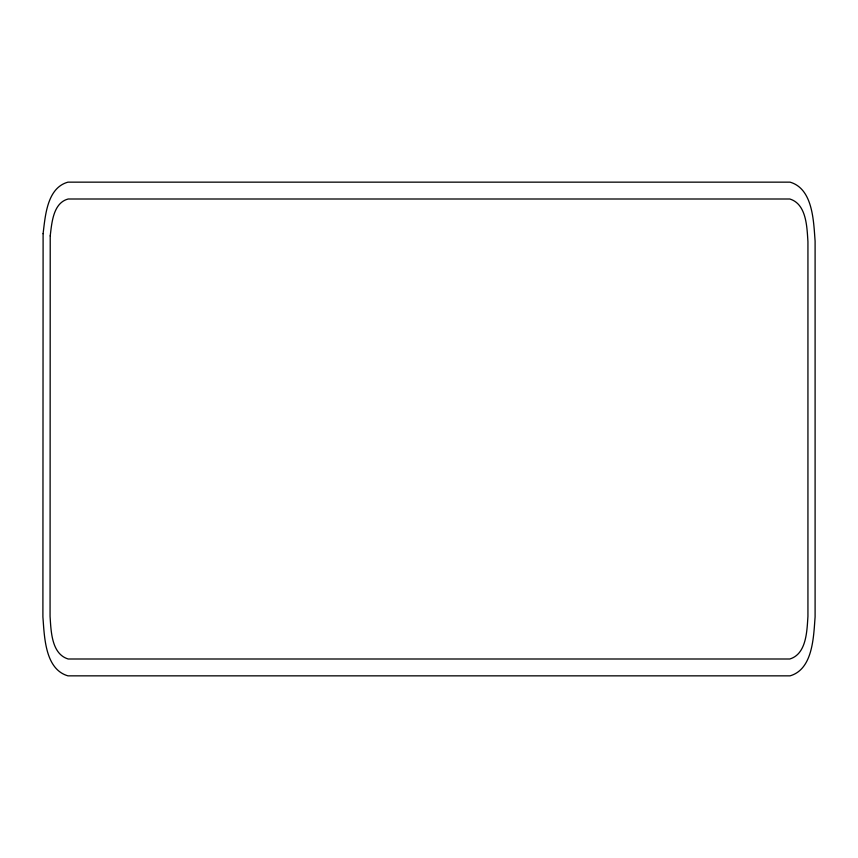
<?xml version="1.0" encoding="UTF-8"?>
<svg xmlns="http://www.w3.org/2000/svg" width="858" height="858" viewBox="0 0 858 858"><rect width="100%" height="100%" fill="white"/><g stroke="black" fill="none" stroke-linecap="round" stroke-linejoin="round"><path stroke-width="1.29" d="M43.104 233.655L42.9 616.934C44.444 636.572 44.906 669.154 67.943 675.847L790.057 675.847C813.094 669.154 813.556 636.572 815.1 616.934L815.1 241.066C813.556 221.428 813.094 188.846 790.057 182.153L67.943 182.153C47.104 187.923 45.302 215.669 43.104 233.655M50.225 235.864L50.064 616.376C51.062 630.941 51.405 653.903 68.179 658.998L789.821 658.998C806.595 653.903 806.938 630.941 807.936 616.376L807.936 241.624C806.938 227.059 806.595 204.097 789.821 199.002L68.179 199.002C53.11 202.928 51.802 222.973 50.225 235.864"/></g></svg>
